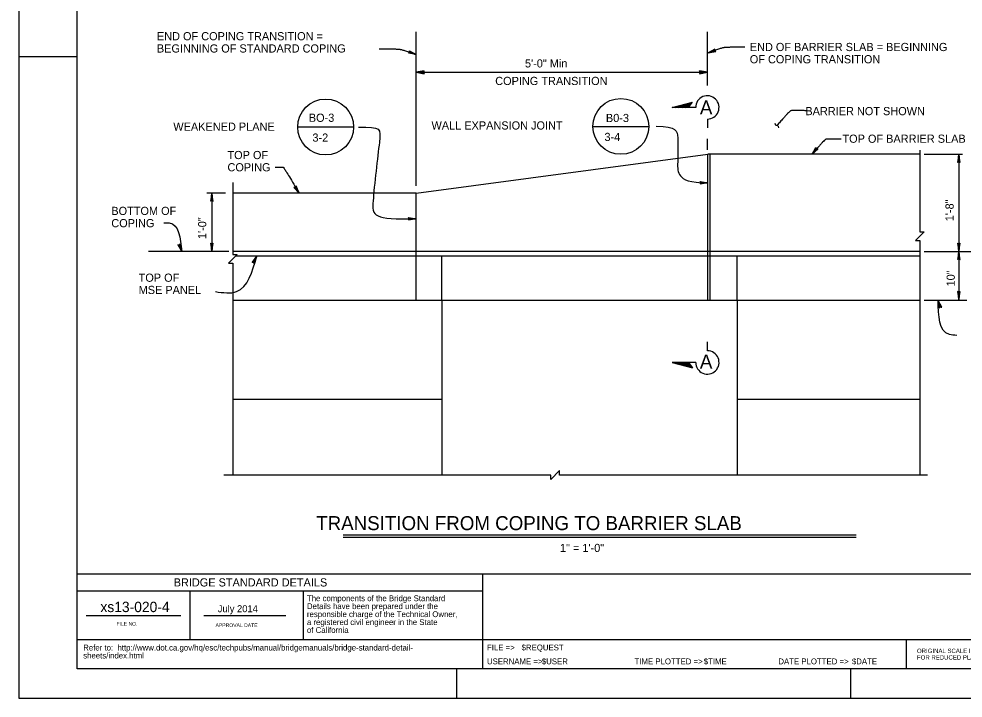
# Model space of a CAD drawing. Extents: x 0 to 34, y 0 to 22.
# Drawn here: x 0 to 16.18, y 0 to 11.65 of the extents above; entities that cross this region are included whole.
import ezdxf

# ---------------------------------------------------------------- set-up
doc = ezdxf.new("R2010")
doc.units = 0
for name, color, linetype in [('10 Sheet Format', 7, 'Continuous'), ('14 Ramp Anno', 7, 'Continuous'), ('210 Border', 7, 'Continuous'), ('212 Leaders and Dim Lines', 7, 'Continuous'), ('214 Text and Titles', 7, 'Continuous'), ('240 Concrete', 7, 'Continuous'), ('Default', 7, 'Continuous')]:
    doc.layers.add(name, color=color, linetype=linetype)

# ---------------------------------------------------------------- blocks, each defined once
blk = doc.blocks.new('TERMA')
at = {"layer": 'Default'}
for p, q in [((-3.92, 0.34), (-4.13, 0.69)), ((-4.13, 0.69), (0, 0)), ((0, 0), (-4.13, -0.69)), ((-4.03, 0.52), (0, 0)), ((0, 0), (-4.03, -0.52)), ((0, 0), (-3.92, 0.34)), ((-3.92, 0.34), (-3.71, 0)), ((-3.92, -0.35), (0, 0)), ((-3.71, 0), (-3.92, -0.35)), ((0, 0), (-3.82, 0.17)), ((-3.82, -0.17), (0, 0)), ((-3.71, 0), (0, 0)), ((-3.92, -0.35), (-4.13, -0.69))]:
    blk.add_line(p, q, dxfattribs=at)

msp = doc.modelspace()

# ---------------------------------------------------------------- linework, layer by layer
at = {"layer": '10 Sheet Format'}
for p, q in [((1.151, 1.416), (2.777, 1.416)), ((3.171, 1.416), (4.577, 1.416))]:
    msp.add_line(p, q, dxfattribs=at)
msp.add_lwpolyline([(0, 0), (34, 0), (34, 22), (0, 22)], close=True, dxfattribs=at)
at = {"layer": '14 Ramp Anno'}
for p, q in [((5.735, 9.791), (4.777, 9.791)), ((9.835, 9.802), (10.794, 9.802))]:
    msp.add_line(p, q, dxfattribs=at)
for centre in [(5.256, 9.791), (10.315, 9.802)]:
    msp.add_circle(centre, 0.479, dxfattribs=at)
at = {"layer": '210 Border'}
for p, q in [((1, 1), (1, 21.5)), ((0, 11), (1, 11)), ((33.5, 2.125), (1, 2.125)), ((7.942, 2.125), (7.942, 0.5)), ((7.942, 1.833), (1, 1.833)), ((2.935, 1), (2.935, 1.833)), ((4.87, 1.833), (4.87, 1)), ((1, 0.5), (1, 1)), ((33.5, 1), (1, 1)), ((15.205, 1), (15.205, 0.5)), ((33.5, 0.5), (1, 0.5)), ((7.5, 0.5), (7.5, 0)), ((14.25, 0.5), (14.25, 0))]:
    msp.add_line(p, q, dxfattribs=at)
at = {"layer": '212 Leaders and Dim Lines'}
for p, q in [((15.51, 9.325), (16.171, 9.325)), ((16.106, 9.325), (16.106, 7.658)), ((15.51, 7.658), (16.703, 7.658)), ((16.106, 7.658), (16.106, 6.824)), ((15.51, 6.824), (16.246, 6.824)), ((15.788, 6.707), (15.752, 6.819)), ((15.813, 6.701), (15.752, 6.819)), ((15.752, 6.819), (15.772, 6.688)), ((15.78, 6.697), (15.752, 6.819)), ((15.752, 6.819), (15.801, 6.704)), ((15.807, 6.703), (15.752, 6.819)), ((15.752, 6.819), (15.795, 6.706)), ((15.784, 6.702), (15.752, 6.819)), ((15.752, 6.819), (15.776, 6.692)), ((15.78, 6.697), (15.772, 6.688)), ((15.788, 6.707), (15.78, 6.697)), ((15.801, 6.704), (15.788, 6.707)), ((15.801, 6.704), (15.813, 6.701))]:
    msp.add_line(p, q, dxfattribs=at)
at = {"layer": '214 Text and Titles'}
for p, q in [((6.805, 8.785), (6.805, 11.425)), ((11.801, 10.505), (11.801, 11.425)), ((6.685, 11.066), (6.675, 11.059)), ((6.805, 11.032), (6.675, 11.059)), ((6.805, 11.032), (6.68, 11.063)), ((6.695, 11.074), (6.685, 11.066)), ((6.685, 11.066), (6.805, 11.032)), ((6.69, 11.07), (6.805, 11.032)), ((6.693, 11.087), (6.691, 11.1)), ((6.691, 11.1), (6.805, 11.032)), ((6.692, 11.093), (6.805, 11.032)), ((6.805, 11.032), (6.693, 11.087)), ((6.693, 11.087), (6.695, 11.074)), ((6.805, 11.032), (6.694, 11.081)), ((6.695, 11.074), (6.805, 11.032)), ((11.924, 11.128), (11.809, 11.061)), ((11.923, 11.122), (11.809, 11.061)), ((11.809, 11.061), (11.921, 11.116)), ((11.809, 11.061), (11.92, 11.109)), ((11.919, 11.103), (11.809, 11.061)), ((11.924, 11.099), (11.809, 11.061)), ((11.929, 11.095), (11.809, 11.061)), ((11.809, 11.061), (11.934, 11.091)), ((11.809, 11.061), (11.94, 11.087)), ((11.921, 11.116), (11.919, 11.103)), ((11.919, 11.103), (11.929, 11.095)), ((11.921, 11.116), (11.924, 11.128)), ((11.929, 11.095), (11.94, 11.087)), ((6.805, 10.729), (11.801, 10.729)), ((11.801, 9.399), (11.801, 9.588)), ((13.592, 9.325), (13.656, 9.441)), ((13.592, 9.325), (13.659, 9.435)), ((13.661, 9.429), (13.592, 9.325)), ((13.663, 9.423), (13.592, 9.325)), ((13.665, 9.417), (13.592, 9.325)), ((13.592, 9.325), (13.672, 9.416)), ((13.592, 9.325), (13.678, 9.415)), ((13.684, 9.415), (13.592, 9.325)), ((13.691, 9.414), (13.592, 9.325)), ((13.661, 9.429), (13.656, 9.441)), ((13.665, 9.417), (13.661, 9.429)), ((13.678, 9.415), (13.665, 9.417)), ((13.678, 9.415), (13.691, 9.414)), ((15.44, 9.392), (15.44, 7.996)), ((3.668, 8.841), (3.668, 7.608)), ((4.726, 8.756), (4.714, 8.756)), ((4.714, 8.756), (4.803, 8.658)), ((4.72, 8.756), (4.803, 8.658)), ((4.726, 8.756), (4.739, 8.757)), ((4.803, 8.658), (4.726, 8.756)), ((4.803, 8.658), (4.733, 8.757)), ((4.739, 8.757), (4.745, 8.768)), ((4.739, 8.757), (4.803, 8.658)), ((4.742, 8.763), (4.803, 8.658)), ((4.745, 8.768), (4.75, 8.78)), ((4.745, 8.768), (4.803, 8.658)), ((4.803, 8.658), (4.748, 8.774)), ((4.803, 8.658), (4.75, 8.78)), ((11.681, 8.844), (11.674, 8.855)), ((11.674, 8.855), (11.805, 8.833)), ((11.805, 8.833), (11.674, 8.811)), ((11.681, 8.822), (11.674, 8.811)), ((11.677, 8.849), (11.805, 8.833)), ((11.805, 8.833), (11.677, 8.816)), ((11.805, 8.833), (11.681, 8.844)), ((11.681, 8.844), (11.687, 8.833)), ((11.681, 8.822), (11.805, 8.833)), ((11.687, 8.833), (11.681, 8.822)), ((11.805, 8.833), (11.684, 8.838)), ((11.684, 8.827), (11.805, 8.833)), ((11.687, 8.833), (11.805, 8.833)), ((3.54, 8.658), (3.22, 8.658)), ((3.306, 8.658), (3.306, 7.658)), ((6.681, 8.226), (6.674, 8.237)), ((6.674, 8.237), (6.805, 8.217)), ((6.805, 8.217), (6.674, 8.193)), ((6.681, 8.204), (6.674, 8.193)), ((6.677, 8.232), (6.805, 8.217)), ((6.805, 8.217), (6.678, 8.199)), ((6.805, 8.217), (6.681, 8.226)), ((6.681, 8.226), (6.687, 8.215)), ((6.681, 8.204), (6.805, 8.217)), ((6.687, 8.215), (6.681, 8.204)), ((6.805, 8.217), (6.684, 8.221)), ((6.684, 8.21), (6.805, 8.217)), ((6.687, 8.215), (6.805, 8.217)), ((15.515, 7.996), (15.365, 7.846)), ((15.44, 7.996), (15.515, 7.996)), ((2.733, 7.767), (2.721, 7.769)), ((2.721, 7.769), (2.794, 7.658)), ((2.727, 7.768), (2.794, 7.658)), ((2.794, 7.658), (2.733, 7.767)), ((2.733, 7.767), (2.746, 7.766)), ((2.794, 7.658), (2.74, 7.766)), ((2.746, 7.766), (2.753, 7.776)), ((2.75, 7.771), (2.794, 7.658)), ((2.753, 7.776), (2.761, 7.787)), ((2.753, 7.776), (2.794, 7.658)), ((2.794, 7.658), (2.757, 7.781)), ((2.794, 7.658), (2.761, 7.787)), ((15.365, 7.846), (15.44, 7.846)), ((15.44, 7.846), (15.44, 3.825)), ((3.598, 7.658), (2.22, 7.658)), ((2.746, 7.766), (2.794, 7.658)), ((3.743, 7.608), (3.593, 7.458)), ((3.593, 7.458), (3.668, 7.458)), ((3.668, 7.458), (3.668, 3.825)), ((4.075, 7.575), (3.991, 7.471)), ((4.004, 7.472), (3.991, 7.471)), ((4.075, 7.575), (3.997, 7.471)), ((4.004, 7.472), (4.075, 7.575)), ((4.017, 7.472), (4.004, 7.472)), ((4.01, 7.472), (4.075, 7.575)), ((4.017, 7.472), (4.075, 7.575)), ((4.023, 7.461), (4.017, 7.472)), ((4.075, 7.575), (4.02, 7.467)), ((4.075, 7.575), (4.023, 7.461)), ((4.023, 7.461), (4.029, 7.45)), ((4.026, 7.455), (4.075, 7.575)), ((4.029, 7.45), (4.075, 7.575)), ((9.263, 3.9), (9.113, 3.75)), ((9.263, 3.825), (9.263, 3.9)), ((9.113, 3.825), (3.511, 3.825)), ((9.113, 3.75), (9.113, 3.825)), ((15.57, 3.825), (9.263, 3.825)), ((5.558, 2.798), (14.345, 2.798)), ((5.558, 2.759), (14.345, 2.759))]:
    msp.add_line(p, q, dxfattribs=at)
for points, degree in [([(6.172, 11.13), (6.442, 11.13), (6.564, 11.125), (6.805, 11.032)], 2), ([(12.442, 11.158), (12.173, 11.158), (12.05, 11.154), (11.809, 11.061)], 2), ([(13.491, 10.071), (13.274, 10.074), (13.207, 10.075), (12.99, 9.815)], 2), ([(5.818, 9.791), (6.206, 9.791), (6.206, 9.761), (6.03, 8.31), (6.071, 8.207), (6.805, 8.217)], 3), ([(10.92, 9.806), (11.274, 9.803), (11.298, 9.652), (11.287, 9.142), (11.285, 8.952), (11.486, 8.832), (11.805, 8.833)], 3), ([(13.02, 9.779), (13.019, 9.794), (13.013, 9.819), (12.967, 9.812), (12.96, 9.837), (12.959, 9.852)], 3), ([(14.091, 9.58), (13.874, 9.583), (13.807, 9.584), (13.59, 9.325)], 2), ([(4.392, 9.104), (4.51, 9.104), (4.542, 9.104), (4.799, 8.658)], 2)]:
    msp.add_open_spline(points, degree=degree, dxfattribs=at)
for points in [[(2.481, 8.148), (2.577, 8.148), (2.794, 7.658)], [(3.367, 6.969), (3.731, 6.969), (4.075, 7.575)], [(16.071, 6.219), (15.945, 6.233), (15.75, 6.824)]]:
    msp.add_spline(points, degree=3, dxfattribs=at)
at = {"layer": '240 Concrete'}
for p, q in [((6.805, 8.658), (11.805, 9.325)), ((11.805, 6.825), (11.805, 9.325)), ((15.44, 9.325), (11.805, 9.325)), ((11.847, 6.825), (11.847, 9.325)), ((6.805, 8.658), (3.668, 8.658)), ((6.805, 6.825), (6.805, 8.658)), ((15.44, 7.658), (3.668, 7.658)), ((3.668, 7.608), (3.743, 7.608)), ((15.44, 7.575), (3.71, 7.575)), ((7.245, 6.825), (7.245, 7.575)), ((12.31, 6.825), (12.31, 7.575)), ((3.668, 6.825), (15.44, 6.825)), ((7.245, 6.825), (7.245, 3.825)), ((12.31, 6.825), (12.31, 3.825)), ((7.245, 5.121), (3.668, 5.121)), ((15.44, 5.121), (12.31, 5.121))]:
    msp.add_line(p, q, dxfattribs=at)
at = {"layer": 'Default'}
for p, q in [((11.192, 10.127), (11.545, 10.217)), ((11.25, 10.127), (11.53, 10.198)), ((11.472, 10.127), (11.545, 10.217)), ((11.597, 10.127), (11.192, 10.127)), ((11.308, 10.127), (11.515, 10.18)), ((11.366, 10.127), (11.5, 10.161)), ((11.424, 10.127), (11.485, 10.142)), ((11.597, 10.129), (11.597, 10.129)), ((11.797, 9.927), (11.797, 9.775)), ((11.797, 5.955), (11.797, 6.107)), ((11.192, 5.755), (11.545, 5.665)), ((11.597, 5.755), (11.192, 5.755)), ((11.25, 5.755), (11.53, 5.684)), ((11.308, 5.755), (11.515, 5.702)), ((11.366, 5.755), (11.5, 5.721)), ((11.424, 5.755), (11.485, 5.74)), ((11.472, 5.755), (11.545, 5.665)), ((11.597, 5.753), (11.597, 5.753))]:
    msp.add_line(p, q, dxfattribs=at)
for centre, start, end in [((11.797, 10.127), 269.9995, 180), ((11.797, 5.755), 180, 90.0005)]:
    msp.add_arc(centre, 0.2, start, end, dxfattribs=at)

# ---------------------------------------------------------------- block references
at = {"layer": '212 Leaders and Dim Lines', "xscale": 0.033863969643370066, "yscale": -0.03548367630197333}
for p, rotation in [((16.106, 9.325), 90), ((16.106, 7.658), -90), ((16.106, 7.658), 90), ((16.106, 6.831), -90)]:
    msp.add_blockref('TERMA', p, dxfattribs=dict(at, rotation=rotation))
at = {"layer": '214 Text and Titles', "xscale": 0.033863969643370066, "yscale": -0.03548367630197333}
for p, rotation in [((6.805, 10.729), 180), ((3.306, 8.658), 90), ((3.306, 7.658), -90)]:
    msp.add_blockref('TERMA', p, dxfattribs=dict(at, rotation=rotation))
msp.add_blockref('TERMA', (11.801, 10.729), dxfattribs=at)

# ---------------------------------------------------------------- texts
at = {"layer": '10 Sheet Format'}
for s, height, p in [('FILE NO.', 0.0625, (1.672, 1.243)), ('APPROVAL DATE', 0.0625, (3.37, 1.218)), ('Refer to:  http://www.dot.ca.gov/hq/esc/techpubs/manual/bridgemanuals/bridge-standard-detail-', 0.1, (1.102, 0.816)), ('FILE =>', 0.1, (8.021, 0.818)), ('$REQUEST', 0.1, (8.614, 0.818)), ('sheets/index.html', 0.1, (1.102, 0.68)), ('USERNAME =>', 0.1, (8.021, 0.58)), ('$USER', 0.1, (8.961, 0.58)), ('TIME PLOTTED =>', 0.1, (10.55, 0.58)), ('$TIME', 0.1, (11.735, 0.58)), ('DATE PLOTTED =>', 0.1, (13.014, 0.58)), ('$DATE', 0.1, (14.274, 0.58))]:
    msp.add_text(s, height=height, dxfattribs=at).set_placement(p)
at = {"layer": '14 Ramp Anno'}
for s, p in [('BO-3  ', (4.968, 9.88)), ('B0-3 ', (10.059, 9.876)), ('3-2   ', (5.03, 9.54)), (' 3-4  ', (9.982, 9.551))]:
    msp.add_text(s, height=0.14, dxfattribs=at).set_placement(p)
at = {"layer": '210 Border'}
for s, height, p in [('BRIDGE STANDARD DETAILS', 0.14, (2.652, 1.914)), ('The components of the Bridge Standard', 0.1, (4.936, 1.662)), ('Details have been prepared under the', 0.1, (4.936, 1.526)), ('July 2014', 0.12, (3.408, 1.473)), ('responsible charge of the Technical Owner,', 0.1, (4.936, 1.389)), ('a registered civil engineer in the State', 0.1, (4.936, 1.253)), ('of California', 0.1, (4.936, 1.117)), ('ORIGINAL SCALE IN INCHES', 0.07481, (15.389, 0.773)), ('FOR REDUCED PLANS', 0.07481, (15.389, 0.66))]:
    msp.add_text(s, height=height, dxfattribs=at).set_placement(p)
at = {"layer": '214 Text and Titles'}
for s, height, p in [('END OF COPING TRANSITION =', 0.14, (2.365, 11.278)), ('BEGINNING OF STANDARD COPING', 0.14, (2.365, 11.068)), ('END OF BARRIER SLAB = BEGINNING ', 0.14, (12.524, 11.093)), ('OF COPING TRANSITION', 0.14, (12.524, 10.883)), ('5\'-0" Min', 0.14, (8.672, 10.812)), ('COPING TRANSITION', 0.14, (8.162, 10.511)), (' BARRIER NOT SHOWN', 0.14, (13.424, 9.994)), ('WALL EXPANSION JOINT', 0.14, (7.07, 9.748)), ('WEAKENED PLANE', 0.14, (2.646, 9.727)), ('TOP OF BARRIER SLAB', 0.14, (14.112, 9.521)), ('TOP OF ', 0.14, (3.574, 9.241)), ('COPING', 0.14, (3.574, 9.031)), ('BOTTOM OF ', 0.14, (1.584, 8.283)), ('COPING', 0.14, (1.584, 8.073)), ('TOP OF ', 0.14, (2.052, 7.138)), ('MSE PANEL', 0.14, (2.052, 6.928)), ('   TRANSITION FROM COPING TO BARRIER SLAB ', 0.24, (4.827, 2.88)), ('1" = 1\'-0"    ', 0.14001, (9.272, 2.505))]:
    msp.add_text(s, height=height, dxfattribs=at).set_placement(p)
for s, p in [('1\'-8"', (16.017, 8.176)), ('1\'-0"', (3.211, 7.87)), ('10"', (16.037, 7.058))]:
    msp.add_text(s, height=0.14, rotation=90, dxfattribs=at).set_placement(p)
at = {"layer": 'Default'}
for s, height, p in [('A', 0.24, (11.669, 10.007)), ('A', 0.24, (11.669, 5.65)), ('xs13-020-4', 0.1772, (1.397, 1.475))]:
    msp.add_text(s, height=height, dxfattribs=at).set_placement(p)

doc.saveas('drawing.dxf')
